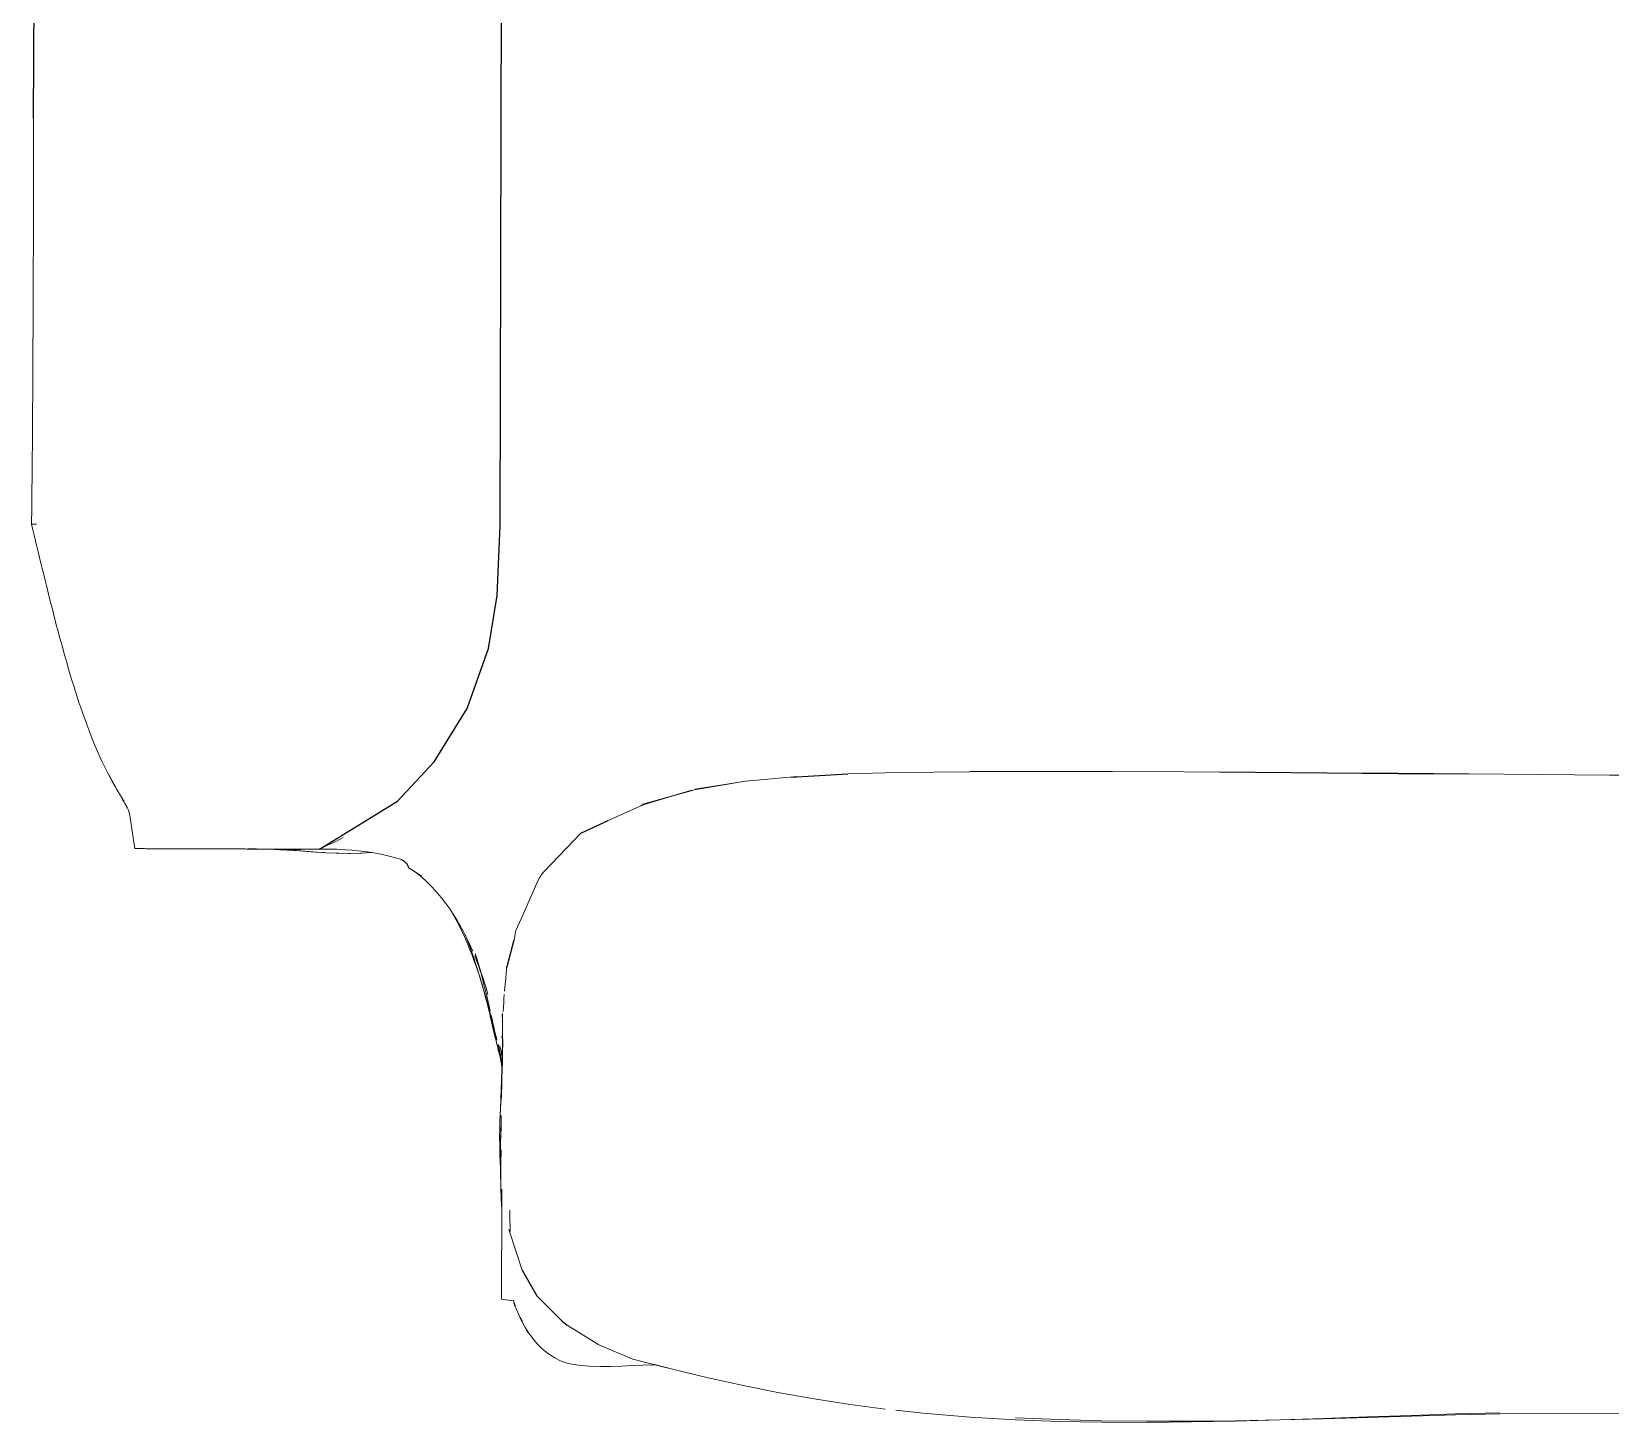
# Model space of a CAD drawing. Header units: inches. Extents: x -2 to 764, y -6 to 562.
# Drawn here: x 89.44 to 106.7, y 133.15 to 148.35 of the extents above; entities that cross this region are included whole.
import ezdxf

# ---------------------------------------------------------------- set-up
doc = ezdxf.new("R2010")
doc.units = ezdxf.units.IN
doc.header["$MEASUREMENT"] = 0
doc.layers.get('0').update_dxf_attribs({"true_color": 0xffffff})
doc.layers.add('SEAT', color=5, linetype='Continuous')

# ---------------------------------------------------------------- blocks, each defined once
blk = doc.blocks.new('LSD223X_0P')
at = {"layer": 'SEAT', "lineweight": 0}
for p, q in [((-6.609, 17.078), (-6.544, 17.094)), ((-6.544, 17.094), (-6.484, 17.108)), ((-6.484, 17.108), (-6.423, 17.123)), ((-6.423, 17.123), (-6.363, 17.138)), ((-6.363, 17.138), (-6.302, 17.152)), ((-6.302, 17.152), (-6.241, 17.167)), ((-6.241, 17.167), (-6.181, 17.181)), ((-6.181, 17.181), (-6.12, 17.195)), ((-6.12, 17.195), (-6.059, 17.21)), ((-6.059, 17.207), (-6.059, 17.21)), ((-5.882, 17.208), (-6.059, 17.21)), ((-6.059, 17.21), (-6.059, 17.198)), ((-6.059, 17.196), (-6.059, 17.207)), ((-6.059, 17.206), (-6.059, 17.194)), ((-6.059, 17.198), (-6.059, 17.172)), ((-6.059, 17.175), (-6.059, 17.196)), ((-6.059, 17.194), (-6.059, 17.191)), ((-5.705, 17.206), (-5.882, 17.208)), ((-5.527, 17.204), (-5.705, 17.206)), ((-5.35, 17.203), (-5.527, 17.204)), ((-5.173, 17.202), (-5.35, 17.203)), ((-4.995, 17.201), (-5.173, 17.202)), ((-4.818, 17.199), (-4.995, 17.201)), ((-4.641, 17.198), (-4.818, 17.199)), ((-4.463, 17.197), (-4.641, 17.198)), ((-4.286, 17.196), (-4.463, 17.197)), ((-4.109, 17.195), (-4.286, 17.196)), ((-3.931, 17.194), (-4.109, 17.195)), ((-3.754, 17.193), (-3.931, 17.194)), ((-3.576, 17.193), (-3.754, 17.193)), ((-3.399, 17.192), (-3.576, 17.193)), ((-3.221, 17.192), (-3.399, 17.192)), ((-3.044, 17.191), (-3.221, 17.192)), ((-2.866, 17.191), (-3.044, 17.191)), ((-2.688, 17.191), (-2.866, 17.191)), ((-2.511, 17.19), (-2.688, 17.191)), ((-2.333, 17.19), (-2.511, 17.19)), ((-2.155, 17.189), (-2.333, 17.19)), ((-1.978, 17.189), (-2.155, 17.189)), ((-1.8, 17.188), (-1.978, 17.189)), ((-1.622, 17.188), (-1.8, 17.188)), ((-7.28, 16.908), (-7.219, 16.924)), ((-7.219, 16.924), (-7.158, 16.94)), ((-7.158, 16.94), (-7.097, 16.956)), ((-7.097, 16.956), (-7.036, 16.972)), ((-7.036, 16.972), (-6.975, 16.987)), ((-6.975, 16.987), (-6.914, 17.003)), ((-6.914, 17.003), (-6.853, 17.018)), ((-6.853, 17.018), (-6.792, 17.033)), ((-6.792, 17.033), (-6.731, 17.048)), ((-6.731, 17.048), (-6.67, 17.063)), ((-6.67, 17.063), (-6.609, 17.078)), ((-7.887, 16.731), (-7.826, 16.75)), ((-7.826, 16.75), (-7.766, 16.769)), ((-7.766, 16.769), (-7.705, 16.787)), ((-7.705, 16.787), (-7.644, 16.805)), ((-7.644, 16.805), (-7.583, 16.823)), ((-7.583, 16.823), (-7.523, 16.84)), ((-7.523, 16.84), (-7.462, 16.858)), ((-7.462, 16.858), (-7.401, 16.874)), ((-7.401, 16.874), (-7.34, 16.891)), ((-7.34, 16.891), (-7.28, 16.908)), ((-8.367, 16.562), (-8.308, 16.585)), ((-8.308, 16.585), (-8.248, 16.608)), ((-8.248, 16.608), (-8.188, 16.629)), ((-8.188, 16.629), (-8.128, 16.651)), ((-8.128, 16.651), (-8.098, 16.661)), ((-8.098, 16.661), (-8.068, 16.671)), ((-8.068, 16.671), (-8.053, 16.676)), ((-8.053, 16.676), (-8.038, 16.682)), ((-8.038, 16.682), (-8.008, 16.692)), ((-8.008, 16.692), (-7.948, 16.711)), ((-7.948, 16.711), (-7.887, 16.731)), ((-8.773, 16.381), (-8.716, 16.41)), ((-8.716, 16.41), (-8.659, 16.437)), ((-8.659, 16.437), (-8.601, 16.464)), ((-8.601, 16.464), (-8.543, 16.49)), ((-8.543, 16.49), (-8.485, 16.515)), ((-8.485, 16.515), (-8.426, 16.539)), ((-8.426, 16.539), (-8.367, 16.562)), ((-9.061, 16.218), (-9.009, 16.249)), ((-9.009, 16.249), (-8.956, 16.28)), ((-8.996, 16.257), (-8.974, 16.27)), ((-8.974, 16.27), (-8.92, 16.301)), ((-8.92, 16.301), (-8.866, 16.331)), ((-8.866, 16.331), (-8.811, 16.36)), ((-8.857, 16.336), (-8.828, 16.352)), ((-8.828, 16.352), (-8.773, 16.381)), ((-9.534, 16.092), (-9.606, 16.081)), ((-9.606, 16.081), (-9.606, 16.063)), ((-9.606, 16.045), (-9.606, 16.063)), ((-9.462, 16.104), (-9.534, 16.092)), ((-9.39, 16.115), (-9.462, 16.104)), ((-9.318, 16.127), (-9.39, 16.115)), ((-9.246, 16.138), (-9.318, 16.127)), ((-9.198, 16.146), (-9.186, 16.15)), ((-9.186, 16.15), (-9.165, 16.161)), ((-9.15, 16.168), (-9.13, 16.179)), ((-9.11, 16.19), (-9.095, 16.199)), ((-9.067, 16.215), (-9.061, 16.218)), ((-9.607, 15.957), (-9.606, 15.975)), ((-9.607, 15.939), (-9.607, 15.957)), ((-9.607, 15.921), (-9.607, 15.939)), ((-9.607, 15.904), (-9.607, 15.921)), ((-9.607, 15.886), (-9.607, 15.904)), ((-9.607, 15.868), (-9.607, 15.886)), ((-9.606, 16.028), (-9.606, 16.045)), ((-9.606, 16.01), (-9.606, 16.028)), ((-9.606, 15.992), (-9.606, 16.01)), ((-9.606, 15.975), (-9.606, 15.992)), ((-9.608, 15.69), (-9.607, 15.708)), ((-9.607, 15.85), (-9.607, 15.868)), ((-9.607, 15.832), (-9.607, 15.85)), ((-9.607, 15.815), (-9.607, 15.832)), ((-9.607, 15.797), (-9.607, 15.815)), ((-9.607, 15.779), (-9.607, 15.797)), ((-9.607, 15.761), (-9.607, 15.779)), ((-9.607, 15.744), (-9.607, 15.761)), ((-9.607, 15.726), (-9.607, 15.744)), ((-9.607, 15.708), (-9.607, 15.726)), ((-9.608, 15.673), (-9.608, 15.69)), ((-9.608, 15.655), (-9.608, 15.673)), ((-9.608, 15.637), (-9.608, 15.655)), ((-9.608, 15.619), (-9.608, 15.637)), ((-9.608, 15.602), (-9.608, 15.619)), ((-9.608, 15.584), (-9.608, 15.602)), ((-9.608, 15.566), (-9.608, 15.584)), ((-9.608, 15.548), (-9.608, 15.566)), ((-9.608, 15.531), (-9.608, 15.548)), ((-9.609, 15.407), (-9.608, 15.424)), ((-9.609, 15.389), (-9.609, 15.407)), ((-9.609, 15.371), (-9.609, 15.389)), ((-9.609, 15.353), (-9.609, 15.371)), ((-9.608, 15.513), (-9.608, 15.531)), ((-9.608, 15.495), (-9.608, 15.513)), ((-9.608, 15.478), (-9.608, 15.495)), ((-9.608, 15.46), (-9.608, 15.478)), ((-9.608, 15.442), (-9.608, 15.46)), ((-9.608, 15.424), (-9.608, 15.442)), ((-9.609, 15.335), (-9.609, 15.353)), ((-9.609, 15.317), (-9.609, 15.335)), ((-9.609, 15.3), (-9.609, 15.317)), ((-9.609, 15.282), (-9.609, 15.3)), ((-9.609, 15.264), (-9.609, 15.282)), ((-9.609, 15.245), (-9.609, 15.264)), ((-9.609, 15.227), (-9.609, 15.245)), ((-9.609, 15.209), (-9.609, 15.227)), ((-9.609, 15.191), (-9.609, 15.209)), ((-9.609, 15.173), (-9.609, 15.191)), ((-9.61, 15.136), (-9.609, 15.155)), ((-9.61, 15.118), (-9.61, 15.136)), ((-9.61, 15.1), (-9.61, 15.118)), ((-9.61, 15.082), (-9.61, 15.1)), ((-9.61, 15.065), (-9.61, 15.082)), ((-9.61, 15.047), (-9.61, 15.065)), ((-9.61, 15.03), (-9.61, 15.047)), ((-9.61, 15.013), (-9.61, 15.03)), ((-9.609, 15.155), (-9.609, 15.173)), ((-9.611, 14.862), (-9.61, 14.876)), ((-9.611, 14.862), (-9.611, 14.848)), ((-9.611, 14.835), (-9.611, 14.848)), ((-9.61, 14.997), (-9.61, 15.013)), ((-9.61, 14.981), (-9.61, 14.997)), ((-9.61, 14.965), (-9.61, 14.981)), ((-9.61, 14.949), (-9.61, 14.965)), ((-9.61, 14.934), (-9.61, 14.949)), ((-9.61, 14.919), (-9.61, 14.934)), ((-9.61, 14.905), (-9.61, 14.919)), ((-9.61, 14.89), (-9.61, 14.905)), ((-9.61, 14.876), (-9.61, 14.89)), ((-9.614, 14.577), (-9.612, 14.671)), ((-9.613, 14.602), (-9.611, 14.713)), ((-9.613, 14.647), (-9.612, 14.681)), ((-9.612, 14.715), (-9.611, 14.749)), ((-9.612, 14.681), (-9.612, 14.715)), ((-9.611, 14.821), (-9.611, 14.835)), ((-9.611, 14.808), (-9.611, 14.821)), ((-9.611, 14.794), (-9.611, 14.808)), ((-9.611, 14.781), (-9.611, 14.794)), ((-9.611, 14.768), (-9.611, 14.781)), ((-9.611, 14.754), (-9.611, 14.768)), ((-9.611, 14.749), (-9.611, 14.756)), ((-9.611, 14.734), (-9.611, 14.754)), ((-9.611, 14.713), (-9.611, 14.734)), ((-9.619, 14.472), (-9.618, 14.498)), ((-9.618, 14.498), (-9.617, 14.524)), ((-9.617, 14.524), (-9.615, 14.554)), ((-9.615, 14.55), (-9.613, 14.597)), ((-9.614, 14.585), (-9.613, 14.624)), ((-9.614, 14.595), (-9.613, 14.624)), ((-9.614, 14.586), (-9.613, 14.614)), ((-9.614, 14.581), (-9.614, 14.595)), ((-9.614, 14.579), (-9.614, 14.595)), ((-9.613, 14.624), (-9.613, 14.649)), ((-9.613, 14.614), (-9.613, 14.647)), ((-9.632, 14.264), (-9.627, 14.334)), ((-9.63, 14.289), (-9.624, 14.387)), ((-9.628, 14.313), (-9.621, 14.441)), ((-9.626, 14.339), (-9.619, 14.472)), ((-9.647, 14.048), (-9.638, 14.178)), ((-9.638, 14.178), (-9.637, 14.198)), ((-9.637, 14.198), (-9.635, 14.219)), ((-9.635, 14.219), (-9.634, 14.242)), ((-9.634, 14.242), (-9.631, 14.278)), ((-9.656, 13.883), (-9.651, 13.994)), ((-9.651, 13.994), (-9.65, 14.012)), ((-9.65, 14.012), (-9.649, 14.029)), ((-9.649, 14.029), (-9.644, 14.096)), ((-9.659, 13.74), (-9.657, 13.851)), ((-9.657, 13.867), (-9.656, 13.883)), ((-9.657, 13.851), (-9.657, 13.867)), ((-9.659, 13.725), (-9.659, 13.74)), ((-9.657, 13.615), (-9.659, 13.725)), ((-9.65, 13.49), (-9.664, 13.41)), ((-9.65, 13.505), (-9.657, 13.615)), ((-9.656, 13.601), (-9.657, 13.615)), ((-9.653, 13.557), (-9.656, 13.601)), ((-9.649, 13.491), (-9.65, 13.505)), ((-9.65, 13.49), (-9.649, 13.494)), ((-9.702, 13.246), (-9.681, 13.328)), ((-9.681, 13.328), (-9.664, 13.41)), ((-9.768, 13.114), (-9.766, 13.116)), ((-9.766, 13.116), (-9.763, 13.119)), ((-9.763, 13.119), (-9.76, 13.121)), ((-9.76, 13.121), (-9.758, 13.124)), ((-9.758, 13.124), (-9.755, 13.127)), ((-9.755, 13.127), (-9.753, 13.129)), ((-9.753, 13.129), (-9.75, 13.132)), ((-9.75, 13.132), (-9.748, 13.135)), ((-9.748, 13.135), (-9.745, 13.138)), ((-9.745, 13.138), (-9.743, 13.142)), ((-9.743, 13.142), (-9.741, 13.145)), ((-9.741, 13.145), (-9.738, 13.148)), ((-9.738, 13.148), (-9.736, 13.152)), ((-9.736, 13.152), (-9.734, 13.156)), ((-9.734, 13.156), (-9.731, 13.16)), ((-9.731, 13.16), (-9.729, 13.164)), ((-9.729, 13.164), (-9.727, 13.168)), ((-9.727, 13.164), (-9.702, 13.246)), ((-9.727, 13.168), (-9.725, 13.172)), ((-9.726, 13.169), (-9.725, 13.17)), ((-9.915, 12.95), (-9.971, 12.89)), ((-9.863, 13.014), (-9.915, 12.95)), ((-9.908, 12.947), (-9.915, 12.95)), ((-9.861, 13.016), (-9.908, 12.947)), ((-9.818, 13.087), (-9.863, 13.014)), ((-9.861, 13.016), (-9.863, 13.014)), ((-9.818, 13.087), (-9.861, 13.016)), ((-9.819, 13.089), (-9.816, 13.09)), ((-9.818, 13.088), (-9.819, 13.089)), ((-9.818, 13.088), (-9.815, 13.089)), ((-9.815, 13.089), (-9.816, 13.09)), ((-9.816, 13.09), (-9.813, 13.09)), ((-9.815, 13.089), (-9.812, 13.09)), ((-9.815, 13.089), (-9.813, 13.09)), ((-9.813, 13.09), (-9.809, 13.091)), ((-9.812, 13.09), (-9.809, 13.091)), ((-9.809, 13.091), (-9.806, 13.092)), ((-9.809, 13.091), (-9.806, 13.092)), ((-9.806, 13.092), (-9.803, 13.093)), ((-9.806, 13.092), (-9.802, 13.093)), ((-9.803, 13.093), (-9.8, 13.094)), ((-9.8, 13.094), (-9.797, 13.096)), ((-9.797, 13.096), (-9.794, 13.097)), ((-9.794, 13.097), (-9.791, 13.099)), ((-9.791, 13.099), (-9.788, 13.1)), ((-9.788, 13.1), (-9.785, 13.102)), ((-9.785, 13.102), (-9.782, 13.104)), ((-9.782, 13.104), (-9.779, 13.105)), ((-9.779, 13.105), (-9.777, 13.107)), ((-9.777, 13.107), (-9.774, 13.109)), ((-9.774, 13.109), (-9.771, 13.112)), ((-9.771, 13.112), (-9.768, 13.114)), ((-10.086, 12.779), (-10.146, 12.729)), ((-10.028, 12.833), (-10.086, 12.779)), ((-9.971, 12.89), (-10.028, 12.833)), ((-10.324, 12.601), (-10.386, 12.563)), ((-10.266, 12.639), (-10.34, 12.594)), ((-10.266, 12.639), (-10.324, 12.601)), ((-10.206, 12.683), (-10.266, 12.639)), ((-10.146, 12.729), (-10.206, 12.683)), ((-10.653, 12.443), (-10.712, 12.419)), ((-10.617, 12.439), (-10.672, 12.414)), ((-10.593, 12.469), (-10.653, 12.443)), ((-10.56, 12.467), (-10.617, 12.439)), ((-10.532, 12.497), (-10.593, 12.469)), ((-10.503, 12.496), (-10.56, 12.467)), ((-10.47, 12.526), (-10.532, 12.497)), ((-10.445, 12.528), (-10.503, 12.496)), ((-10.407, 12.558), (-10.47, 12.526)), ((-10.386, 12.563), (-10.445, 12.528)), ((-10.34, 12.594), (-10.407, 12.558)), ((-11.187, 12.261), (-11.236, 12.248)), ((-11.182, 12.259), (-11.226, 12.246)), ((-11.136, 12.275), (-11.187, 12.261)), ((-11.135, 12.273), (-11.182, 12.259)), ((-11.038, 12.303), (-11.136, 12.275)), ((-11.087, 12.287), (-11.135, 12.273)), ((-11.073, 12.261), (-11.117, 12.247)), ((-11.038, 12.303), (-11.087, 12.287)), ((-10.987, 12.319), (-11.082, 12.29)), ((-11.027, 12.276), (-11.073, 12.261)), ((-10.987, 12.319), (-11.038, 12.303)), ((-10.98, 12.292), (-11.027, 12.276)), ((-10.936, 12.336), (-10.998, 12.316)), ((-10.936, 12.336), (-10.987, 12.319)), ((-10.932, 12.309), (-10.98, 12.292)), ((-10.88, 12.356), (-10.936, 12.336)), ((-10.884, 12.327), (-10.932, 12.309)), ((-10.83, 12.347), (-10.884, 12.327)), ((-10.826, 12.375), (-10.88, 12.356)), ((-10.779, 12.367), (-10.83, 12.347)), ((-10.771, 12.396), (-10.826, 12.375)), ((-10.712, 12.419), (-10.771, 12.396)), ((-10.672, 12.414), (-10.727, 12.389)), ((-13.314, 12.081), (-13.438, 12.077)), ((-13.314, 12.081), (-13.371, 12.079)), ((-13.253, 12.083), (-13.314, 12.081)), ((-13.195, 12.084), (-13.253, 12.083)), ((-13.137, 12.085), (-13.195, 12.084)), ((-13.081, 12.086), (-13.137, 12.085)), ((-13.044, 12.087), (-13.13, 12.082)), ((-13.062, 12.086), (-13.081, 12.086)), ((-12.943, 12.091), (-13.044, 12.087)), ((-12.847, 12.093), (-12.943, 12.091)), ((-12.757, 12.094), (-12.847, 12.093)), ((-12.671, 12.093), (-12.757, 12.094)), ((-12.591, 12.091), (-12.671, 12.093)), ((-12.516, 12.088), (-12.591, 12.091)), ((-11.941, 12.065), (-12.343, 12.08)), ((-11.92, 12.083), (-11.934, 12.08)), ((-11.905, 12.086), (-11.92, 12.083)), ((-11.89, 12.089), (-11.905, 12.086)), ((-11.881, 12.082), (-11.893, 12.08)), ((-11.873, 12.093), (-11.89, 12.089)), ((-11.869, 12.084), (-11.881, 12.082)), ((-11.857, 12.097), (-11.873, 12.093)), ((-11.857, 12.086), (-11.869, 12.084)), ((-11.84, 12.101), (-11.857, 12.097)), ((-11.844, 12.089), (-11.857, 12.086)), ((-11.832, 12.091), (-11.844, 12.089)), ((-11.823, 12.105), (-11.84, 12.101)), ((-11.818, 12.094), (-11.832, 12.091)), ((-11.805, 12.11), (-11.823, 12.105)), ((-11.805, 12.097), (-11.818, 12.094)), ((-11.786, 12.114), (-11.805, 12.11)), ((-11.791, 12.1), (-11.805, 12.097)), ((-11.775, 12.104), (-11.791, 12.1)), ((-11.767, 12.119), (-11.786, 12.114)), ((-11.76, 12.108), (-11.775, 12.104)), ((-11.748, 12.124), (-11.767, 12.119)), ((-11.745, 12.112), (-11.76, 12.108)), ((-11.727, 12.129), (-11.748, 12.124)), ((-11.706, 12.134), (-11.727, 12.129)), ((-11.682, 12.14), (-11.706, 12.134)), ((-11.678, 12.129), (-11.696, 12.125)), ((-11.657, 12.146), (-11.682, 12.14)), ((-11.661, 12.134), (-11.678, 12.129)), ((-11.642, 12.139), (-11.661, 12.134)), ((-11.629, 12.153), (-11.657, 12.146)), ((-11.622, 12.144), (-11.642, 12.139)), ((-11.6, 12.16), (-11.629, 12.153)), ((-11.601, 12.15), (-11.622, 12.144)), ((-11.578, 12.156), (-11.601, 12.15)), ((-11.567, 12.167), (-11.6, 12.16)), ((-11.553, 12.162), (-11.578, 12.156)), ((-11.532, 12.175), (-11.567, 12.167)), ((-11.525, 12.169), (-11.553, 12.162)), ((-11.495, 12.184), (-11.532, 12.175)), ((-11.495, 12.177), (-11.525, 12.169)), ((-11.456, 12.193), (-11.495, 12.184)), ((-11.462, 12.185), (-11.495, 12.177)), ((-11.427, 12.193), (-11.462, 12.185)), ((-11.415, 12.203), (-11.456, 12.193)), ((-11.39, 12.202), (-11.427, 12.193)), ((-11.373, 12.213), (-11.415, 12.203)), ((-11.351, 12.212), (-11.39, 12.202)), ((-11.329, 12.224), (-11.373, 12.213)), ((-11.312, 12.223), (-11.351, 12.212)), ((-11.282, 12.236), (-11.329, 12.224)), ((-11.27, 12.234), (-11.312, 12.223)), ((-11.236, 12.248), (-11.282, 12.236)), ((-11.226, 12.246), (-11.27, 12.234)), ((-11.159, 12.235), (-11.201, 12.222)), ((-11.117, 12.247), (-11.159, 12.235)), ((-14.639, 11.912), (-14.728, 11.874)), ((-14.607, 11.924), (-14.639, 11.912)), ((-14.549, 11.946), (-14.574, 11.937)), ((-14.532, 12.074), (-14.546, 11.971)), ((-14.546, 11.971), (-14.546, 11.971)), ((-14.489, 12.074), (-14.532, 12.074)), ((-14.475, 12.074), (-14.532, 12.074)), ((-14.484, 12.074), (-14.489, 12.074)), ((-14.418, 12.074), (-14.475, 12.074)), ((-14.47, 12.074), (-14.47, 12.074)), ((-14.447, 12.074), (-14.461, 12.074)), ((-14.433, 12.074), (-14.447, 12.074)), ((-14.447, 12.074), (-14.447, 12.074)), ((-14.427, 12.074), (-14.431, 12.074)), ((-14.425, 12.074), (-14.427, 12.074)), ((-14.427, 12.074), (-14.427, 12.074)), ((-14.427, 12.074), (-14.427, 12.074)), ((-14.36, 12.074), (-14.418, 12.074)), ((-14.418, 12.074), (-14.418, 12.074)), ((-14.408, 12.074), (-14.411, 12.074)), ((-14.398, 12.074), (-14.408, 12.074)), ((-14.404, 12.074), (-14.406, 12.074)), ((-14.361, 12.074), (-14.404, 12.074)), ((-14.404, 12.074), (-14.404, 12.074)), ((-14.404, 12.074), (-14.404, 12.074)), ((-14.353, 12.074), (-14.361, 12.074)), ((-14.361, 12.074), (-14.361, 12.074)), ((-14.303, 12.074), (-14.36, 12.074)), ((-14.36, 12.074), (-14.36, 12.074)), ((-14.347, 12.074), (-14.352, 12.074)), ((-14.334, 12.074), (-14.347, 12.074)), ((-14.347, 12.074), (-14.347, 12.074)), ((-14.323, 12.074), (-14.336, 12.074)), ((-14.321, 12.074), (-14.323, 12.074)), ((-14.32, 12.074), (-14.321, 12.074)), ((-14.321, 12.074), (-14.321, 12.074)), ((-14.321, 12.074), (-14.321, 12.074)), ((-14.319, 12.074), (-14.32, 12.074)), ((-14.306, 12.074), (-14.319, 12.074)), ((-14.318, 12.073), (-14.319, 12.074)), ((-14.319, 12.074), (-14.319, 12.074)), ((-14.299, 12.074), (-14.303, 12.074)), ((-14.246, 12.073), (-14.303, 12.074)), ((-14.303, 12.074), (-14.303, 12.074)), ((-14.285, 12.074), (-14.292, 12.074)), ((-14.272, 12.074), (-14.285, 12.074)), ((-14.276, 12.074), (-14.279, 12.074)), ((-14.234, 12.073), (-14.276, 12.074)), ((-14.276, 12.073), (-14.276, 12.074)), ((-14.276, 12.074), (-14.276, 12.074)), ((-14.188, 12.073), (-14.246, 12.073)), ((-14.246, 12.073), (-14.246, 12.073)), ((-14.231, 12.073), (-14.234, 12.073)), ((-14.233, 12.073), (-14.234, 12.073)), ((-14.234, 12.073), (-14.234, 12.073)), ((-14.223, 12.073), (-14.233, 12.073)), ((-14.21, 12.073), (-14.223, 12.073)), ((-14.216, 12.073), (-14.217, 12.073)), ((-14.215, 12.073), (-14.216, 12.073)), ((-14.216, 12.073), (-14.216, 12.073)), ((-14.216, 12.073), (-14.216, 12.073)), ((-14.191, 12.073), (-14.207, 12.073)), ((-14.178, 12.073), (-14.191, 12.073)), ((-14.191, 12.073), (-14.191, 12.073)), ((-14.191, 12.073), (-14.191, 12.073)), ((-14.132, 12.073), (-14.188, 12.073)), ((-14.162, 12.073), (-14.173, 12.073)), ((-14.15, 12.073), (-14.162, 12.073)), ((-14.149, 12.073), (-14.152, 12.073)), ((-14.115, 12.073), (-14.149, 12.073)), ((-14.149, 12.073), (-14.149, 12.073)), ((-14.149, 12.073), (-14.149, 12.073)), ((-14.076, 12.073), (-14.132, 12.073)), ((-14.101, 12.073), (-14.116, 12.073)), ((-14.111, 12.073), (-14.114, 12.073)), ((-14.11, 12.073), (-14.111, 12.073)), ((-14.111, 12.073), (-14.111, 12.073)), ((-14.111, 12.073), (-14.111, 12.073)), ((-14.089, 12.073), (-14.101, 12.073)), ((-14.064, 12.073), (-14.078, 12.073)), ((-14.02, 12.073), (-14.076, 12.073)), ((-14.057, 12.073), (-14.064, 12.073)), ((-14.064, 12.073), (-14.064, 12.073)), ((-14.064, 12.073), (-14.064, 12.073)), ((-14.04, 12.073), (-14.059, 12.073)), ((-14.029, 12.073), (-14.04, 12.073)), ((-14.022, 12.073), (-14.025, 12.073)), ((-14.013, 12.073), (-14.022, 12.073)), ((-14.022, 12.073), (-14.022, 12.073)), ((-14.022, 12.073), (-14.022, 12.073)), ((-13.963, 12.072), (-14.02, 12.073)), ((-14.007, 12.073), (-14.011, 12.073)), ((-14.004, 12.073), (-14.007, 12.073)), ((-14.007, 12.073), (-14.007, 12.073)), ((-14.007, 12.073), (-14.007, 12.073)), ((-13.979, 12.072), (-14.003, 12.073)), ((-13.968, 12.072), (-13.979, 12.072)), ((-13.909, 12.072), (-13.963, 12.072)), ((-13.918, 12.072), (-13.948, 12.072)), ((-13.938, 12.072), (-13.946, 12.072)), ((-13.936, 12.072), (-13.938, 12.072)), ((-13.938, 12.072), (-13.938, 12.072)), ((-13.938, 12.072), (-13.938, 12.072)), ((-13.911, 12.072), (-13.918, 12.072)), ((-13.851, 12.072), (-13.909, 12.072)), ((-13.858, 12.072), (-13.901, 12.072)), ((-13.896, 12.072), (-13.898, 12.072)), ((-13.892, 12.072), (-13.896, 12.072)), ((-13.896, 12.072), (-13.896, 12.072)), ((-13.896, 12.072), (-13.896, 12.072)), ((-13.798, 12.072), (-13.858, 12.072)), ((-13.796, 12.072), (-13.851, 12.072)), ((-13.738, 12.072), (-13.798, 12.072)), ((-13.74, 12.072), (-13.796, 12.072)), ((-13.685, 12.071), (-13.74, 12.072)), ((-13.678, 12.071), (-13.738, 12.072)), ((-13.631, 12.071), (-13.685, 12.071)), ((-13.633, 12.071), (-13.678, 12.071)), ((-13.619, 12.071), (-13.631, 12.071)), ((-13.577, 12.071), (-13.631, 12.071)), ((-13.561, 12.071), (-13.619, 12.071)), ((-13.521, 12.071), (-13.577, 12.071)), ((-13.548, 12.072), (-13.573, 12.071)), ((-13.502, 12.071), (-13.561, 12.071)), ((-13.496, 12.075), (-13.548, 12.072)), ((-13.469, 12.071), (-13.521, 12.071)), ((-13.469, 12.071), (-13.502, 12.071)), ((-13.371, 12.079), (-13.496, 12.075)), ((-13.438, 12.077), (-13.496, 12.075)), ((-13.445, 12.071), (-13.469, 12.071)), ((-13.415, 12.07), (-13.469, 12.071)), ((-13.387, 12.07), (-13.445, 12.071)), ((-13.363, 12.07), (-13.415, 12.07)), ((-13.33, 12.07), (-13.387, 12.07)), ((-11.88, 12.065), (-12.141, 12.073)), ((-11.98, 12.07), (-12.005, 12.069)), ((-11.989, 12.071), (-12.002, 12.069)), ((-12.002, 12.069), (-12.002, 12.069)), ((-11.823, 12.065), (-11.99, 12.068)), ((-11.975, 12.073), (-11.989, 12.071)), ((-11.965, 12.071), (-11.98, 12.07)), ((-11.941, 12.073), (-11.977, 12.07)), ((-11.962, 12.075), (-11.975, 12.073)), ((-11.953, 12.072), (-11.972, 12.07)), ((-11.948, 12.077), (-11.962, 12.075)), ((-11.934, 12.08), (-11.948, 12.077)), ((-11.943, 12.065), (-11.947, 12.065)), ((-11.726, 12.06), (-11.947, 12.065)), ((-11.941, 12.065), (-11.943, 12.065)), ((-11.933, 12.065), (-11.941, 12.065)), ((-11.9, 12.065), (-11.932, 12.065)), ((-11.905, 12.078), (-11.917, 12.076)), ((-11.893, 12.08), (-11.905, 12.078)), ((-11.887, 12.065), (-11.9, 12.065)), ((-11.709, 12.06), (-11.9, 12.065)), ((-11.88, 12.065), (-11.887, 12.065)), ((-11.871, 12.065), (-11.88, 12.065)), ((-11.855, 12.065), (-11.872, 12.065)), ((-11.77, 12.064), (-11.867, 12.066)), ((-11.831, 12.065), (-11.855, 12.065)), ((-11.687, 12.06), (-11.855, 12.065)), ((-11.823, 12.065), (-11.831, 12.065)), ((-11.819, 12.065), (-11.823, 12.065)), ((-11.813, 12.065), (-11.82, 12.065)), ((-11.772, 12.064), (-11.813, 12.065)), ((-11.771, 12.064), (-11.772, 12.064)), ((-11.77, 12.064), (-11.771, 12.064)), ((-11.733, 12.064), (-11.77, 12.064)), ((-11.719, 12.064), (-11.77, 12.064)), ((-11.719, 12.064), (-11.733, 12.064)), ((-11.67, 12.064), (-11.719, 12.064)), ((-11.696, 12.064), (-11.714, 12.064)), ((-11.673, 12.064), (-11.696, 12.064)), ((-11.648, 12.064), (-11.67, 12.064)), ((-11.659, 12.064), (-11.667, 12.064)), ((-11.648, 12.064), (-11.659, 12.064)), ((-11.654, 12.064), (-11.659, 12.064)), ((-11.622, 12.064), (-11.65, 12.064)), ((-11.605, 12.064), (-11.622, 12.064)), ((-11.588, 12.064), (-11.605, 12.064)), ((-11.571, 12.064), (-11.588, 12.064)), ((-11.56, 12.064), (-11.571, 12.064)), ((-11.559, 12.064), (-11.561, 12.064)), ((-11.546, 12.064), (-11.561, 12.064)), ((-11.549, 12.064), (-11.556, 12.064)), ((-11.524, 12.064), (-11.549, 12.064)), ((-11.518, 12.064), (-11.534, 12.064)), ((-11.499, 12.063), (-11.524, 12.064)), ((-11.511, 12.063), (-11.511, 12.063)), ((-11.511, 12.063), (-11.511, 12.063)), ((-11.49, 12.063), (-11.506, 12.063)), ((-11.476, 12.063), (-11.499, 12.063)), ((-11.476, 12.063), (-11.477, 12.063)), ((-11.462, 12.064), (-11.476, 12.063)), ((-11.44, 12.065), (-11.462, 12.064)), ((-11.417, 12.067), (-11.44, 12.065)), ((-11.335, 12.052), (-11.386, 12.054)), ((-11.288, 12.05), (-11.335, 12.052)), ((-11.244, 12.047), (-11.288, 12.05)), ((-11.202, 12.044), (-11.244, 12.047)), ((-11.126, 12.037), (-11.163, 12.04)), ((-11.092, 12.034), (-11.126, 12.037)), ((-11.058, 12.03), (-11.092, 12.034)), ((-11.026, 12.027), (-11.058, 12.03)), ((-11.005, 12.026), (-11.026, 12.027)), ((-10.984, 12.024), (-11.005, 12.026)), ((-10.964, 12.023), (-10.984, 12.024)), ((-10.943, 12.021), (-10.964, 12.023)), ((-10.922, 12.02), (-10.943, 12.021)), ((-10.901, 12.019), (-10.922, 12.02)), ((-10.895, 12.013), (-10.922, 12.02)), ((-10.898, 12.019), (-10.901, 12.019)), ((-10.897, 12.018), (-10.901, 12.019)), ((-10.566, 11.93), (-10.603, 11.936)), ((-10.531, 11.923), (-10.566, 11.93)), ((-10.5, 11.916), (-10.531, 11.923)), ((-10.374, 11.86), (-10.5, 11.916)), ((-14.948, 11.744), (-15.017, 11.687)), ((-14.948, 11.744), (-14.962, 11.732)), ((-14.903, 11.775), (-14.948, 11.744)), ((-14.841, 11.814), (-14.872, 11.796)), ((-14.777, 11.849), (-14.789, 11.843)), ((-9.951, 11.672), (-10.109, 11.742)), ((-15.078, 11.626), (-15.131, 11.561)), ((-15.017, 11.687), (-15.078, 11.626)), ((-10.061, 11.721), (-10.062, 11.721)), ((-9.926, 11.659), (-9.951, 11.672)), ((-9.903, 11.644), (-9.926, 11.659)), ((-9.89, 11.636), (-9.903, 11.644)), ((-9.879, 11.627), (-9.89, 11.636)), ((-9.868, 11.618), (-9.879, 11.627)), ((-9.855, 11.606), (-9.868, 11.618)), ((-15.21, 11.42), (-15.235, 11.346)), ((-15.175, 11.492), (-15.21, 11.42)), ((-15.131, 11.561), (-15.175, 11.492)), ((-15.254, 11.231), (-15.265, 11.115)), ((-15.235, 11.346), (-15.254, 11.231)), ((-15.265, 11.115), (-15.269, 10.999)), ((-15.269, 10.999), (-15.267, 10.881)), ((-15.267, 10.881), (-15.263, 10.764)), ((-15.263, 10.764), (-15.258, 10.647)), ((-15.258, 10.647), (-15.253, 10.53)), ((-15.253, 10.53), (-15.25, 10.413)), ((-15.245, 10.401), (-15.301, 10.191)), ((-15.252, 10.384), (-15.301, 10.191)), ((-15.25, 10.413), (-15.252, 10.383)), ((-15.301, 10.191), (-15.391, 9.815)), ((-15.391, 9.815), (-15.479, 9.416)), ((-15.479, 9.416), (-15.555, 9.035)), ((-15.555, 9.035), (-15.626, 8.634)), ((-15.626, 8.634), (-15.684, 8.264)), ((-15.684, 8.264), (-15.735, 7.879)), ((-15.747, 7.762), (-15.779, 7.47)), ((-15.779, 7.47), (-15.822, 6.952)), ((-15.822, 6.952), (-15.851, 6.455)), ((-15.851, 6.455), (-15.869, 5.979)), ((-15.828, 6.455), (-15.849, 5.979)), ((-15.869, 5.979), (-15.878, 5.512)), ((-15.849, 5.979), (-15.862, 5.512)), ((-15.878, 5.512), (-15.88, 5.019)), ((-15.862, 5.512), (-15.867, 5.019)), ((-15.88, 5.019), (-15.875, 4.535)), ((-15.867, 5.019), (-15.867, 4.535)), ((-15.875, 4.535), (-15.866, 4.055)), ((-15.867, 4.535), (-15.861, 4.055)), ((-15.866, 4.055), (-15.852, 3.56)), ((-15.861, 4.055), (-15.851, 3.56)), ((-15.852, 3.56), (-15.839, 3.091)), ((-15.851, 3.56), (-15.839, 3.091)), ((-15.839, 3.091), (-15.826, 2.609)), ((-15.826, 2.609), (-15.812, 2.127)), ((-15.812, 2.127), (-15.798, 1.645)), ((-15.798, 1.645), (-15.787, 1.163)), ((-15.787, 1.163), (-15.779, 0.68)), ((-15.798, -1.753), (-15.779, 0.68))]:
    blk.add_line(p, q, dxfattribs=at)
at = {"layer": 'SEAT', "linetype": 'Continuous', "lineweight": 0}
for p, q in [((-6.059, 17.207), (-6.059, 17.21)), ((-6.059, 17.193), (-6.059, 17.207)), ((-6.059, 17.169), (-6.059, 17.193)), ((-6.059, 17.191), (-6.059, 17.177)), ((-6.059, 17.177), (-6.059, 17.156)), ((-8.938, 16.29), (-8.866, 16.331)), ((-8.938, 16.29), (-8.883, 16.321)), ((-8.883, 16.321), (-8.811, 16.36)), ((-8.883, 16.321), (-8.857, 16.336)), ((-8.883, 16.321), (-8.866, 16.331)), ((-9.246, 16.138), (-9.198, 16.146)), ((-9.609, 14.846), (-9.611, 14.768)), ((-9.61, 14.817), (-9.609, 14.846)), ((-9.614, 14.581), (-9.612, 14.686)), ((-9.613, 14.647), (-9.61, 14.752)), ((-9.613, 14.614), (-9.611, 14.719)), ((-9.613, 14.647), (-9.611, 14.719)), ((-9.613, 14.602), (-9.611, 14.693)), ((-9.613, 14.614), (-9.612, 14.686)), ((-9.613, 14.655), (-9.612, 14.686)), ((-9.612, 14.715), (-9.608, 14.818)), ((-9.612, 14.681), (-9.609, 14.785)), ((-9.612, 14.715), (-9.609, 14.785)), ((-9.612, 14.681), (-9.61, 14.752)), ((-9.612, 14.686), (-9.611, 14.719)), ((-9.612, 14.671), (-9.611, 14.693)), ((-9.61, 14.817), (-9.611, 14.768)), ((-9.61, 14.817), (-9.611, 14.734)), ((-9.61, 14.784), (-9.611, 14.693)), ((-9.611, 14.756), (-9.61, 14.784)), ((-9.61, 14.784), (-9.611, 14.734)), ((-9.611, 14.719), (-9.61, 14.752)), ((-9.611, 14.672), (-9.611, 14.693)), ((-9.611, 14.652), (-9.611, 14.672)), ((-9.61, 14.784), (-9.61, 14.817)), ((-9.61, 14.752), (-9.609, 14.785)), ((-9.609, 14.785), (-9.608, 14.818)), ((-9.615, 14.554), (-9.611, 14.631)), ((-9.615, 14.55), (-9.611, 14.631)), ((-9.615, 14.52), (-9.613, 14.624)), ((-9.615, 14.492), (-9.614, 14.595)), ((-9.615, 14.52), (-9.614, 14.581)), ((-9.615, 14.465), (-9.614, 14.568)), ((-9.615, 14.492), (-9.614, 14.568)), ((-9.615, 14.541), (-9.614, 14.568)), ((-9.615, 14.52), (-9.614, 14.55)), ((-9.615, 14.439), (-9.615, 14.541)), ((-9.615, 14.465), (-9.615, 14.541)), ((-9.615, 14.492), (-9.615, 14.52)), ((-9.615, 14.439), (-9.615, 14.516)), ((-9.614, 14.55), (-9.613, 14.655)), ((-9.614, 14.581), (-9.613, 14.655)), ((-9.614, 14.577), (-9.611, 14.652)), ((-9.614, 14.581), (-9.614, 14.586)), ((-9.614, 14.55), (-9.614, 14.585)), ((-9.614, 14.55), (-9.614, 14.581)), ((-9.614, 14.568), (-9.614, 14.579)), ((-9.613, 14.649), (-9.613, 14.655)), ((-9.613, 14.597), (-9.611, 14.652)), ((-9.612, 14.59), (-9.611, 14.61)), ((-9.612, 14.569), (-9.612, 14.59)), ((-9.612, 14.549), (-9.612, 14.569)), ((-9.612, 14.529), (-9.612, 14.549)), ((-9.612, 14.509), (-9.612, 14.529)), ((-9.612, 14.49), (-9.612, 14.509)), ((-9.611, 14.631), (-9.611, 14.652)), ((-9.611, 14.61), (-9.611, 14.631)), ((-9.632, 14.264), (-9.624, 14.373)), ((-9.631, 14.278), (-9.624, 14.373)), ((-9.63, 14.289), (-9.623, 14.397)), ((-9.628, 14.313), (-9.622, 14.422)), ((-9.627, 14.334), (-9.623, 14.397)), ((-9.626, 14.339), (-9.62, 14.447)), ((-9.624, 14.387), (-9.622, 14.422)), ((-9.621, 14.441), (-9.62, 14.447)), ((-9.615, 14.465), (-9.615, 14.492)), ((-9.615, 14.439), (-9.615, 14.465)), ((-9.615, 14.415), (-9.615, 14.439)), ((-9.615, 14.391), (-9.615, 14.415)), ((-9.615, 14.368), (-9.615, 14.391)), ((-9.615, 14.347), (-9.615, 14.368)), ((-9.615, 14.326), (-9.615, 14.347)), ((-9.615, 14.306), (-9.615, 14.326)), ((-9.613, 14.313), (-9.612, 14.327)), ((-9.612, 14.472), (-9.612, 14.49)), ((-9.612, 14.454), (-9.612, 14.472)), ((-9.612, 14.436), (-9.612, 14.454)), ((-9.612, 14.419), (-9.612, 14.436)), ((-9.612, 14.403), (-9.612, 14.419)), ((-9.612, 14.387), (-9.612, 14.403)), ((-9.612, 14.371), (-9.612, 14.387)), ((-9.612, 14.356), (-9.612, 14.371)), ((-9.612, 14.341), (-9.612, 14.356)), ((-9.612, 14.327), (-9.612, 14.341)), ((-9.647, 14.048), (-9.64, 14.158)), ((-9.644, 14.096), (-9.64, 14.158)), ((-9.615, 14.287), (-9.615, 14.306)), ((-9.615, 14.269), (-9.615, 14.287)), ((-9.614, 14.252), (-9.615, 14.269)), ((-9.614, 14.252), (-9.613, 14.166)), ((-9.614, 14.236), (-9.613, 14.157)), ((-9.614, 14.236), (-9.613, 14.166)), ((-9.614, 14.221), (-9.613, 14.157)), ((-9.614, 14.221), (-9.613, 14.141)), ((-9.613, 14.299), (-9.613, 14.313)), ((-9.613, 14.286), (-9.613, 14.299)), ((-9.613, 14.273), (-9.613, 14.286)), ((-9.613, 14.261), (-9.613, 14.273)), ((-9.613, 14.249), (-9.613, 14.261)), ((-9.613, 14.237), (-9.613, 14.249)), ((-9.613, 14.226), (-9.613, 14.237)), ((-9.613, 14.215), (-9.613, 14.226)), ((-9.613, 14.215), (-9.613, 14.205)), ((-9.613, 14.206), (-9.613, 14.141)), ((-9.613, 14.206), (-9.613, 14.126)), ((-9.613, 14.194), (-9.613, 14.205)), ((-9.613, 14.185), (-9.613, 14.194)), ((-9.613, 14.175), (-9.613, 14.185)), ((-9.613, 14.166), (-9.613, 14.175)), ((-9.613, 14.157), (-9.613, 14.166)), ((-9.613, 14.149), (-9.613, 14.157)), ((-9.614, 14.033), (-9.614, 14.05)), ((-9.613, 14.012), (-9.614, 14.033)), ((-9.613, 14.141), (-9.613, 14.149)), ((-9.613, 14.133), (-9.613, 14.141)), ((-9.613, 14.126), (-9.613, 14.133)), ((-9.613, 13.999), (-9.613, 14.126)), ((-9.613, 14.099), (-9.613, 14.106)), ((-9.613, 14.094), (-9.613, 14.099)), ((-9.613, 13.999), (-9.613, 14.094)), ((-9.613, 14.089), (-9.613, 14.094)), ((-9.613, 14.084), (-9.613, 14.089)), ((-9.613, 14.084), (-9.613, 14.082)), ((-9.613, 14.08), (-9.613, 14.084)), ((-9.613, 14.082), (-9.613, 14.08)), ((-9.613, 14.077), (-9.613, 14.08)), ((-9.613, 14.08), (-9.613, 14.078)), ((-9.613, 14.078), (-9.613, 14.076)), ((-9.613, 14.074), (-9.613, 14.077)), ((-9.613, 14.076), (-9.613, 14.075)), ((-9.613, 14.075), (-9.613, 14.073)), ((-9.527, 13.884), (-9.613, 14.074)), ((-9.613, 14.073), (-9.613, 14.074)), ((-9.613, 14.072), (-9.613, 14.073)), ((-9.613, 14.073), (-9.613, 14.072)), ((-9.613, 14.072), (-9.613, 14.072)), ((-9.613, 13.986), (-9.613, 14.012)), ((-9.613, 13.956), (-9.613, 13.986)), ((-9.62, 13.774), (-9.616, 13.829)), ((-9.616, 13.829), (-9.614, 13.878)), ((-9.614, 13.878), (-9.613, 13.92)), ((-9.613, 13.92), (-9.613, 13.956)), ((-9.485, 13.803), (-9.527, 13.884)), ((-9.639, 13.568), (-9.631, 13.642)), ((-9.631, 13.642), (-9.624, 13.711)), ((-9.624, 13.711), (-9.62, 13.774)), ((-9.649, 13.491), (-9.657, 13.615)), ((-9.649, 13.491), (-9.653, 13.557)), ((-9.649, 13.494), (-9.639, 13.568)), ((-9.727, 13.164), (-9.726, 13.168)), ((-9.727, 13.164), (-9.726, 13.168)), ((-9.725, 13.17), (-9.724, 13.173)), ((-9.725, 13.172), (-9.725, 13.172)), ((-9.803, 13.093), (-9.799, 13.094)), ((-9.802, 13.093), (-9.799, 13.094)), ((-9.802, 13.093), (-9.802, 13.093)), ((-9.799, 13.094), (-9.796, 13.096)), ((-9.796, 13.096), (-9.792, 13.097)), ((-9.792, 13.097), (-9.789, 13.098)), ((-9.789, 13.098), (-9.786, 13.1)), ((-9.786, 13.1), (-9.783, 13.102)), ((-9.783, 13.102), (-9.78, 13.104)), ((-9.78, 13.104), (-9.776, 13.106)), ((-9.776, 13.106), (-9.773, 13.108)), ((-9.773, 13.108), (-9.77, 13.11)), ((-10.278, 12.629), (-10.34, 12.594)), ((-10.611, 12.445), (-10.675, 12.421)), ((-10.546, 12.471), (-10.611, 12.445)), ((-11.12, 12.258), (-11.175, 12.245)), ((-11.084, 12.29), (-11.136, 12.275)), ((-11.063, 12.273), (-11.12, 12.258)), ((-11.03, 12.305), (-11.084, 12.29)), ((-11.038, 12.303), (-11.084, 12.29)), ((-11.082, 12.29), (-11.084, 12.29)), ((-11.006, 12.288), (-11.063, 12.273)), ((-10.976, 12.321), (-11.03, 12.305)), ((-10.987, 12.319), (-11.03, 12.305)), ((-10.998, 12.316), (-11.03, 12.305)), ((-10.943, 12.305), (-11.006, 12.288)), ((-10.916, 12.34), (-10.976, 12.321)), ((-10.882, 12.322), (-10.943, 12.305)), ((-10.859, 12.358), (-10.916, 12.34)), ((-10.82, 12.34), (-10.882, 12.322)), ((-10.801, 12.377), (-10.859, 12.358)), ((-10.753, 12.36), (-10.82, 12.34)), ((-10.738, 12.399), (-10.801, 12.377)), ((-10.675, 12.421), (-10.738, 12.399)), ((-13.314, 12.081), (-13.496, 12.075)), ((-13.318, 12.081), (-13.377, 12.079)), ((-13.261, 12.081), (-13.318, 12.081)), ((-13.204, 12.082), (-13.261, 12.081)), ((-13.15, 12.082), (-13.204, 12.082)), ((-13.097, 12.082), (-13.15, 12.082)), ((-13.13, 12.082), (-13.149, 12.08)), ((-13.043, 12.081), (-13.097, 12.082)), ((-13.027, 12.086), (-13.062, 12.086)), ((-12.994, 12.08), (-13.043, 12.081)), ((-12.975, 12.086), (-13.027, 12.086)), ((-12.921, 12.085), (-12.975, 12.086)), ((-12.872, 12.084), (-12.921, 12.085)), ((-12.825, 12.084), (-12.872, 12.084)), ((-12.655, 12.08), (-12.825, 12.084)), ((-12.61, 12.079), (-12.776, 12.082)), ((-12.655, 12.08), (-12.776, 12.082)), ((-12.446, 12.084), (-12.516, 12.088)), ((-12.343, 12.08), (-12.446, 12.084)), ((-12.379, 12.08), (-12.446, 12.084)), ((-11.912, 12.081), (-11.931, 12.076)), ((-11.892, 12.085), (-11.912, 12.081)), ((-11.872, 12.09), (-11.892, 12.085)), ((-11.851, 12.094), (-11.872, 12.09)), ((-11.829, 12.099), (-11.851, 12.094)), ((-11.807, 12.104), (-11.829, 12.099)), ((-11.796, 12.084), (-11.826, 12.079)), ((-11.783, 12.109), (-11.807, 12.104)), ((-11.764, 12.091), (-11.796, 12.084)), ((-11.757, 12.115), (-11.783, 12.109)), ((-11.668, 12.135), (-11.7, 12.128)), ((-11.633, 12.142), (-11.668, 12.135)), ((-11.595, 12.15), (-11.633, 12.142)), ((-11.555, 12.158), (-11.595, 12.15)), ((-11.514, 12.167), (-11.555, 12.158)), ((-11.47, 12.176), (-11.514, 12.167)), ((-11.426, 12.186), (-11.47, 12.176)), ((-11.33, 12.208), (-11.379, 12.196)), ((-11.281, 12.219), (-11.33, 12.208)), ((-11.229, 12.232), (-11.281, 12.219)), ((-11.175, 12.245), (-11.229, 12.232)), ((-14.549, 11.937), (-14.546, 11.971)), ((-14.431, 12.074), (-14.532, 12.074)), ((-14.47, 12.074), (-14.532, 12.074)), ((-14.461, 12.074), (-14.484, 12.074)), ((-14.411, 12.074), (-14.47, 12.074)), ((-14.406, 12.074), (-14.433, 12.074)), ((-14.361, 12.074), (-14.425, 12.074)), ((-14.352, 12.074), (-14.398, 12.074)), ((-14.336, 12.074), (-14.353, 12.074)), ((-14.292, 12.074), (-14.334, 12.074)), ((-14.321, 12.074), (-14.323, 12.074)), ((-14.323, 12.074), (-14.323, 12.074)), ((-14.32, 12.074), (-14.32, 12.074)), ((-14.32, 12.074), (-14.32, 12.074)), ((-14.303, 12.074), (-14.306, 12.074)), ((-14.279, 12.074), (-14.299, 12.074)), ((-14.217, 12.073), (-14.276, 12.074)), ((-14.233, 12.073), (-14.272, 12.074)), ((-14.207, 12.073), (-14.231, 12.073)), ((-13.772, 11.995), (-14.216, 11.848)), ((-14.149, 12.073), (-14.215, 12.073)), ((-14.173, 12.073), (-14.21, 12.073)), ((-14.152, 12.073), (-14.178, 12.073)), ((-14.116, 12.073), (-14.15, 12.073)), ((-14.107, 12.073), (-14.115, 12.073)), ((-14.114, 12.073), (-14.114, 12.073)), ((-14.107, 12.073), (-14.11, 12.073)), ((-14.078, 12.073), (-14.107, 12.073)), ((-14.059, 12.073), (-14.089, 12.073)), ((-14.025, 12.073), (-14.057, 12.073)), ((-14.003, 12.073), (-14.029, 12.073)), ((-13.98, 12.072), (-14.013, 12.073)), ((-14.011, 12.073), (-14.011, 12.073)), ((-14.003, 12.073), (-14.004, 12.073)), ((-13.946, 12.072), (-13.98, 12.072)), ((-13.904, 12.072), (-13.98, 12.072)), ((-13.948, 12.072), (-13.968, 12.072)), ((-13.898, 12.072), (-13.936, 12.072)), ((-13.901, 12.072), (-13.911, 12.072)), ((-13.801, 12.072), (-13.904, 12.072)), ((-13.855, 12.072), (-13.892, 12.072)), ((-13.813, 12.072), (-13.855, 12.072)), ((-13.772, 12.072), (-13.813, 12.072)), ((-13.772, 12.072), (-13.801, 12.072)), ((-13.732, 11.981), (-13.793, 11.979)), ((-13.731, 12.072), (-13.772, 12.072)), ((-13.673, 11.983), (-13.732, 11.981)), ((-13.69, 12.071), (-13.731, 12.072)), ((-13.699, 12.071), (-13.731, 12.072)), ((-13.697, 12.071), (-13.699, 12.071)), ((-13.649, 12.071), (-13.69, 12.071)), ((-13.616, 11.984), (-13.673, 11.983)), ((-13.608, 12.071), (-13.649, 12.071)), ((-13.631, 12.071), (-13.633, 12.071)), ((-13.559, 11.984), (-13.616, 11.984)), ((-13.598, 12.071), (-13.608, 12.071)), ((-13.598, 12.071), (-13.608, 12.071)), ((-13.595, 12.071), (-13.598, 12.071)), ((-13.567, 12.071), (-13.595, 12.071)), ((-13.527, 12.071), (-13.567, 12.071)), ((-13.499, 12.071), (-13.567, 12.071)), ((-13.487, 12.071), (-13.527, 12.071)), ((-13.447, 12.071), (-13.499, 12.071)), ((-13.447, 12.071), (-13.487, 12.071)), ((-13.469, 12.071), (-13.469, 12.071)), ((-13.408, 12.07), (-13.447, 12.071)), ((-13.377, 12.079), (-13.438, 12.077)), ((-13.368, 12.07), (-13.408, 12.07)), ((-13.401, 12.07), (-13.408, 12.07)), ((-13.329, 12.07), (-13.401, 12.07)), ((-12.947, 12.079), (-12.994, 12.08)), ((-12.898, 12.077), (-12.947, 12.079)), ((-12.567, 12.078), (-12.61, 12.079)), ((-12.525, 12.077), (-12.567, 12.078)), ((-12.141, 12.073), (-12.379, 12.08)), ((-11.941, 12.065), (-12.379, 12.08)), ((-12.317, 12.075), (-12.379, 12.08)), ((-11.99, 12.068), (-12.317, 12.075)), ((-11.88, 12.065), (-12.317, 12.075)), ((-12.007, 12.068), (-12.029, 12.068)), ((-12.002, 12.069), (-12.014, 12.067)), ((-12.005, 12.069), (-12.007, 12.068)), ((-11.949, 12.064), (-11.978, 12.064)), ((-11.949, 12.073), (-11.967, 12.069)), ((-11.926, 12.065), (-11.966, 12.065)), ((-11.921, 12.065), (-11.953, 12.065)), ((-11.931, 12.076), (-11.949, 12.073)), ((-11.922, 12.064), (-11.949, 12.064)), ((-11.932, 12.065), (-11.943, 12.065)), ((-11.887, 12.065), (-11.933, 12.065)), ((-11.887, 12.065), (-11.926, 12.065)), ((-11.896, 12.064), (-11.922, 12.064)), ((-11.891, 12.065), (-11.921, 12.065)), ((-11.88, 12.068), (-11.905, 12.063)), ((-11.755, 12.064), (-11.896, 12.064)), ((-11.862, 12.065), (-11.891, 12.065)), ((-11.872, 12.065), (-11.887, 12.065)), ((-11.85, 12.065), (-11.887, 12.065)), ((-11.854, 12.073), (-11.88, 12.068)), ((-11.831, 12.065), (-11.871, 12.065)), ((-11.73, 12.064), (-11.87, 12.064)), ((-11.755, 12.064), (-11.87, 12.064)), ((-11.834, 12.065), (-11.862, 12.065)), ((-11.826, 12.079), (-11.854, 12.073)), ((-11.814, 12.064), (-11.85, 12.065)), ((-11.704, 12.064), (-11.845, 12.064)), ((-11.73, 12.064), (-11.845, 12.064)), ((-11.807, 12.064), (-11.834, 12.065)), ((-11.82, 12.065), (-11.831, 12.065)), ((-11.813, 12.065), (-11.819, 12.065)), ((-11.78, 12.064), (-11.814, 12.064)), ((-11.78, 12.064), (-11.807, 12.064)), ((-11.747, 12.064), (-11.78, 12.064)), ((-11.755, 12.064), (-11.78, 12.064)), ((-11.771, 12.064), (-11.771, 12.064)), ((-11.73, 12.064), (-11.755, 12.064)), ((-11.715, 12.064), (-11.747, 12.064)), ((-11.704, 12.064), (-11.73, 12.064)), ((-11.714, 12.064), (-11.719, 12.064)), ((-11.684, 12.064), (-11.715, 12.064)), ((-11.68, 12.064), (-11.704, 12.064)), ((-11.656, 12.07), (-11.702, 12.062)), ((-11.653, 12.064), (-11.684, 12.064)), ((-11.657, 12.064), (-11.68, 12.064)), ((-11.667, 12.064), (-11.673, 12.064)), ((-11.63, 12.064), (-11.657, 12.064)), ((-11.65, 12.064), (-11.653, 12.064)), ((-11.623, 12.064), (-11.648, 12.064)), ((-11.623, 12.064), (-11.648, 12.064)), ((-11.616, 12.064), (-11.63, 12.064)), ((-11.598, 12.064), (-11.623, 12.064)), ((-11.595, 12.064), (-11.623, 12.064)), ((-11.606, 12.064), (-11.616, 12.064)), ((-11.596, 12.064), (-11.606, 12.064)), ((-11.574, 12.064), (-11.598, 12.064)), ((-11.586, 12.064), (-11.596, 12.064)), ((-11.567, 12.064), (-11.595, 12.064)), ((-11.575, 12.064), (-11.586, 12.064)), ((-11.565, 12.064), (-11.575, 12.064)), ((-11.561, 12.064), (-11.574, 12.064)), ((-11.561, 12.064), (-11.567, 12.064)), ((-11.555, 12.064), (-11.565, 12.064)), ((-11.554, 12.064), (-11.56, 12.064)), ((-11.556, 12.064), (-11.559, 12.064)), ((-11.545, 12.063), (-11.555, 12.064)), ((-11.537, 12.063), (-11.554, 12.064)), ((-11.54, 12.064), (-11.546, 12.064)), ((-11.534, 12.063), (-11.545, 12.063)), ((-11.534, 12.064), (-11.54, 12.064)), ((-11.52, 12.063), (-11.537, 12.063)), ((-11.524, 12.063), (-11.534, 12.063)), ((-11.513, 12.063), (-11.524, 12.063)), ((-11.502, 12.063), (-11.52, 12.063)), ((-11.511, 12.063), (-11.518, 12.064)), ((-11.502, 12.063), (-11.513, 12.063)), ((-11.506, 12.063), (-11.511, 12.063)), ((-11.482, 12.063), (-11.502, 12.063)), ((-11.491, 12.063), (-11.502, 12.063)), ((-11.479, 12.063), (-11.491, 12.063)), ((-11.481, 12.063), (-11.49, 12.063)), ((-11.476, 12.063), (-11.482, 12.063)), ((-11.477, 12.063), (-11.481, 12.063)), ((-11.467, 12.064), (-11.479, 12.063)), ((-11.472, 12.063), (-11.476, 12.063)), ((-11.449, 12.063), (-11.476, 12.063)), ((-11.442, 12.063), (-11.472, 12.063)), ((-11.454, 12.064), (-11.467, 12.064)), ((-11.441, 12.065), (-11.454, 12.064)), ((-11.422, 12.063), (-11.446, 12.063)), ((-11.427, 12.066), (-11.441, 12.065)), ((-11.41, 12.063), (-11.422, 12.063)), ((-10.531, 11.923), (-10.566, 11.93)), ((-14.789, 11.843), (-14.841, 11.814)), ((-14.701, 11.886), (-14.728, 11.874)), ((-10.109, 11.742), (-10.374, 11.86)), ((-14.497, 11.689), (-14.771, 11.411)), ((-9.438, 11.206), (-9.855, 11.606)), ((-9.839, 11.591), (-9.848, 11.6)), ((-9.83, 11.581), (-9.839, 11.591)), ((-14.717, 11.464), (-14.771, 11.411)), ((-14.817, 11.355), (-15.032, 11.011)), ((-15.032, 11.011), (-15.187, 10.637)), ((-9.114, 10.494), (-9.298, 10.907)), ((-15.187, 10.637), (-15.252, 10.384)), ((-8.969, 9.992), (-9.134, 10.552)), ((-8.968, 9.983), (-9.129, 10.541)), ((-8.969, 9.992), (-9.129, 10.541)), ((-8.966, 9.975), (-9.122, 10.53)), ((-8.968, 9.983), (-9.122, 10.53)), ((-8.869, 9.407), (-8.963, 9.967)), ((-8.869, 9.403), (-8.956, 9.96)), ((-8.818, 8.845), (-8.869, 9.403)), ((-8.775, 7.737), (-8.79, 8.29)), ((-8.766, 6.956), (-8.775, 7.737)), ((-8.763, 6.177), (-8.766, 6.956)), ((-8.762, 6.177), (-8.762, 6.956)), ((-8.764, 5.397), (-8.762, 6.177)), ((-8.764, 5.397), (-8.763, 6.177)), ((-8.768, 4.616), (-8.764, 5.397)), ((-8.767, 4.616), (-8.764, 5.397)), ((-8.773, 3.835), (-8.768, 4.616)), ((-8.771, 3.835), (-8.767, 4.616)), ((-8.78, 3.054), (-8.773, 3.835)), ((-8.776, 3.054), (-8.771, 3.835)), ((-15.852, 3.56), (-15.837, 3.091)), ((-15.837, 3.091), (-15.82, 2.609)), ((-8.787, 2.273), (-8.78, 3.054)), ((-8.782, 2.273), (-8.776, 3.054)), ((-15.82, 2.609), (-15.803, 2.127)), ((-8.803, -0.04), (-8.782, 2.273)), ((-8.793, 1.493), (-8.787, 2.273)), ((-15.803, 2.127), (-15.787, 1.645)), ((-15.787, 1.645), (-15.774, 1.162))]:
    blk.add_line(p, q, dxfattribs=at)
at = {"layer": 'SEAT'}
for p, q in [((-1.622, 17.188), (1.153, 17.178)), ((-9.165, 16.161), (-9.15, 16.168)), ((-9.13, 16.179), (-9.11, 16.19)), ((-9.095, 16.199), (-9.067, 16.215)), ((-9.614, 14.063), (-9.087, 13.212)), ((-9.087, 13.212), (-8.656, 12.811)), ((-8.656, 12.811), (-8.075, 12.449)), ((-8.075, 12.449), (-7.42, 12.216)), ((-7.42, 12.216), (-6.839, 12.12)), ((-6.839, 12.12), (-6.077, 12.09)), ((-6.077, 12.09), (5.639, 12.058)), ((-14.607, 11.924), (-14.574, 11.937)), ((-10.895, 12.013), (-10.603, 11.936)), ((-14.903, 11.775), (-14.872, 11.796)), ((-14.728, 11.874), (-14.777, 11.849)), ((-14.216, 11.848), (-14.497, 11.689)), ((-14.771, 11.411), (-14.817, 11.355)), ((-9.438, 11.206), (-9.298, 10.907)), ((-8.824, 8.906), (-8.79, 8.29)), ((-8.803, -0.04), (-8.791, -0.82))]:
    blk.add_line(p, q, dxfattribs=at)

msp = doc.modelspace()

# ---------------------------------------------------------------- block references
at = {"rotation": 90}
msp.add_blockref('LSD223X_0P', (106.649, 149.025), dxfattribs=at)

doc.saveas('drawing.dxf')
